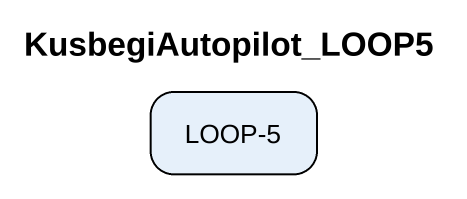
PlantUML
@startuml
title KusbegiAutopilot_LOOP5
hide empty description
state "LOOP-5" as LOOP_5
@enduml
